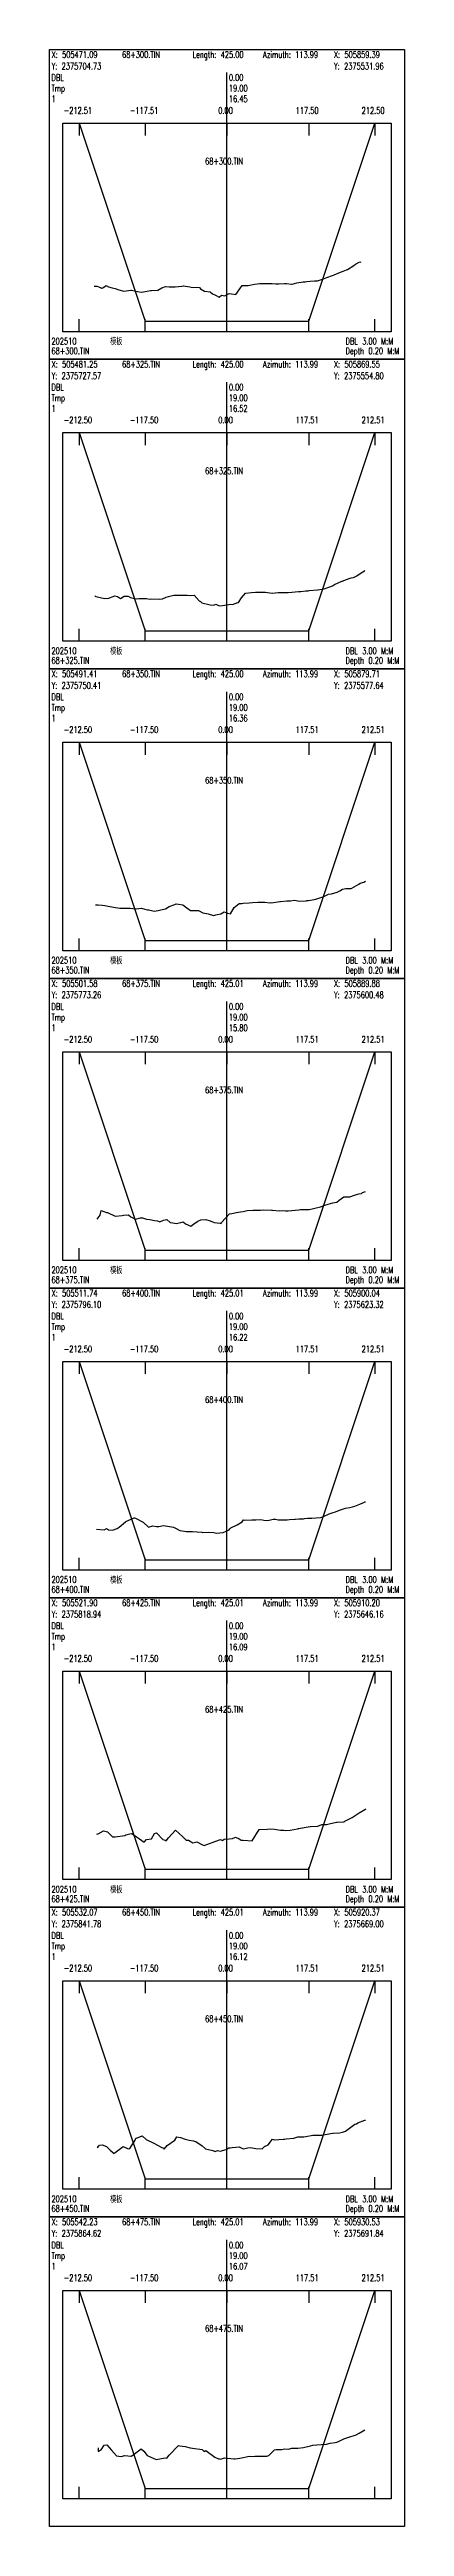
# Model space of a CAD drawing. Extents: x 1 to 171, y -4454 to 0.
# Drawn here: x 1 to 171, y -4454 to -3266 of the extents above; entities that cross this region are included whole.
import ezdxf

# ---------------------------------------------------------------- set-up
doc = ezdxf.new("R2010")
doc.units = 0
doc.header["$MEASUREMENT"] = 0
doc.layers.add('LABELS', color=7, linetype='Continuous')
doc.layers.add('XSECTION', color=7, linetype='Continuous')
doc.styles.get("Standard").update_dxf_attribs({"font": 'txt.shx'})

msp = doc.modelspace()

# ---------------------------------------------------------------- linework, layer by layer
at = {"layer": 'XSECTION', "color": 0, "linetype": 'Continuous'}
for points in [[(1, -3266.5), (171, -3266.5), (171, -3414.9), (1, -3414.9), (1, -3266.5)], [(86, -3401.8), (86, -3277.5)], [(86, -3401.8), (86, -3277.5)], [(7.3, -3301.8), (164.7, -3301.8), (164.7, -3401.8), (7.3, -3401.8), (7.3, -3301.8)], [(15.2, -3301.8), (15.2, -3307.7)], [(15.2, -3301.8), (46.8, -3396.8)], [(15.2, -3301.8), (46.8, -3396.8)], [(46.8, -3301.8), (46.8, -3307.7)], [(86, -3301.8), (86, -3307.7)], [(125.2, -3301.8), (125.2, -3307.7)], [(125.2, -3396.8), (156.8, -3301.8)], [(125.2, -3396.8), (156.8, -3301.8)], [(156.8, -3301.8), (156.8, -3307.7)], [(15.2, -3401.8), (15.2, -3395.8)], [(46.8, -3401.8), (46.8, -3395.8)], [(46.8, -3396.8), (86, -3396.8)], [(46.8, -3396.8), (46.8, -3396.8)], [(46.8, -3396.8), (86, -3396.8)], [(86, -3401.8), (86, -3395.8)], [(86, -3396.8), (125.2, -3396.8)], [(86, -3396.8), (125.2, -3396.8)], [(125.2, -3401.8), (125.2, -3395.8)], [(125.2, -3396.8), (125.2, -3396.8)], [(156.8, -3401.8), (156.8, -3395.8)], [(1, -3415), (171, -3415), (171, -3563.4), (1, -3563.4), (1, -3415)], [(86, -3550.2), (86, -3426)], [(86, -3550.2), (86, -3426)], [(7.3, -3450.2), (164.7, -3450.2), (164.7, -3550.2), (7.3, -3550.2), (7.3, -3450.2)], [(15.2, -3450.2), (15.2, -3456.2)], [(15.2, -3450.2), (46.8, -3545.2)], [(15.2, -3450.2), (46.8, -3545.2)], [(46.8, -3450.2), (46.8, -3456.2)], [(86, -3450.2), (86, -3456.2)], [(125.2, -3450.2), (125.2, -3456.2)], [(125.2, -3545.2), (156.8, -3450.2)], [(125.2, -3545.2), (156.8, -3450.2)], [(156.8, -3450.2), (156.8, -3456.2)], [(15.2, -3550.2), (15.2, -3544.3)], [(46.8, -3550.2), (46.8, -3544.3)], [(46.8, -3545.2), (86, -3545.2)], [(46.8, -3545.2), (46.8, -3545.2)], [(46.8, -3545.2), (86, -3545.2)], [(86, -3550.2), (86, -3544.3)], [(86, -3545.2), (125.2, -3545.2)], [(86, -3545.2), (125.2, -3545.2)], [(125.2, -3550.2), (125.2, -3544.3)], [(125.2, -3545.2), (125.2, -3545.2)], [(156.8, -3550.2), (156.8, -3544.3)], [(1, -3563.4), (171, -3563.4), (171, -3711.9), (1, -3711.9), (1, -3563.4)], [(86, -3698.7), (86, -3574.5)], [(86, -3698.7), (86, -3574.5)], [(7.3, -3598.7), (164.7, -3598.7), (164.7, -3698.7), (7.3, -3698.7), (7.3, -3598.7)], [(15.2, -3598.7), (15.2, -3604.7)], [(15.2, -3598.7), (46.8, -3693.7)], [(15.2, -3598.7), (46.8, -3693.7)], [(46.8, -3598.7), (46.8, -3604.7)], [(86, -3598.7), (86, -3604.7)], [(125.2, -3598.7), (125.2, -3604.7)], [(125.2, -3693.7), (156.8, -3598.7)], [(125.2, -3693.7), (156.8, -3598.7)], [(156.8, -3598.7), (156.8, -3604.7)], [(15.2, -3698.7), (15.2, -3692.8)], [(46.8, -3698.7), (46.8, -3692.8)], [(46.8, -3693.7), (86, -3693.7)], [(46.8, -3693.7), (46.8, -3693.7)], [(46.8, -3693.7), (86, -3693.7)], [(86, -3698.7), (86, -3692.8)], [(86, -3693.7), (125.2, -3693.7)], [(86, -3693.7), (125.2, -3693.7)], [(125.2, -3698.7), (125.2, -3692.8)], [(125.2, -3693.7), (125.2, -3693.7)], [(156.8, -3698.7), (156.8, -3692.8)], [(1, -3711.9), (171, -3711.9), (171, -3860.4), (1, -3860.4), (1, -3711.9)], [(86, -3847.2), (86, -3723)], [(86, -3847.2), (86, -3723)], [(7.3, -3747.2), (164.7, -3747.2), (164.7, -3847.2), (7.3, -3847.2), (7.3, -3747.2)], [(15.2, -3747.2), (15.2, -3753.1)], [(15.2, -3747.2), (46.8, -3842.2)], [(15.2, -3747.2), (46.8, -3842.2)], [(46.8, -3747.2), (46.8, -3753.1)], [(86, -3747.2), (86, -3753.1)], [(125.2, -3747.2), (125.2, -3753.1)], [(125.2, -3842.2), (156.8, -3747.2)], [(125.2, -3842.2), (156.8, -3747.2)], [(156.8, -3747.2), (156.8, -3753.1)], [(15.2, -3847.2), (15.2, -3841.3)], [(46.8, -3847.2), (46.8, -3841.3)], [(46.8, -3842.2), (86, -3842.2)], [(46.8, -3842.2), (46.8, -3842.2)], [(46.8, -3842.2), (86, -3842.2)], [(86, -3847.2), (86, -3841.3)], [(86, -3842.2), (125.2, -3842.2)], [(86, -3842.2), (125.2, -3842.2)], [(125.2, -3847.2), (125.2, -3841.3)], [(125.2, -3842.2), (125.2, -3842.2)], [(156.8, -3847.2), (156.8, -3841.3)], [(1, -3860.4), (171, -3860.4), (171, -4008.9), (1, -4008.9), (1, -3860.4)], [(86, -3995.7), (86, -3871.4)], [(86, -3995.7), (86, -3871.4)], [(7.3, -3895.7), (164.7, -3895.7), (164.7, -3995.7), (7.3, -3995.7), (7.3, -3895.7)], [(15.2, -3895.7), (15.2, -3901.6)], [(15.2, -3895.7), (46.8, -3990.7)], [(15.2, -3895.7), (46.8, -3990.7)], [(46.8, -3895.7), (46.8, -3901.6)], [(86, -3895.7), (86, -3901.6)], [(125.2, -3895.7), (125.2, -3901.6)], [(125.2, -3990.7), (156.8, -3895.7)], [(125.2, -3990.7), (156.8, -3895.7)], [(156.8, -3895.7), (156.8, -3901.6)], [(15.2, -3995.7), (15.2, -3989.7)], [(46.8, -3995.7), (46.8, -3989.7)], [(46.8, -3990.7), (86, -3990.7)], [(46.8, -3990.7), (46.8, -3990.7)], [(46.8, -3990.7), (86, -3990.7)], [(86, -3995.7), (86, -3989.7)], [(86, -3990.7), (125.2, -3990.7)], [(86, -3990.7), (125.2, -3990.7)], [(125.2, -3995.7), (125.2, -3989.7)], [(125.2, -3990.7), (125.2, -3990.7)], [(156.8, -3995.7), (156.8, -3989.7)], [(1, -4008.9), (171, -4008.9), (171, -4157.3), (1, -4157.3), (1, -4008.9)], [(86, -4144.1), (86, -4019.9)], [(86, -4144.1), (86, -4019.9)], [(7.3, -4044.2), (164.7, -4044.2), (164.7, -4144.1), (7.3, -4144.1), (7.3, -4044.2)], [(15.2, -4044.2), (15.2, -4050.1)], [(15.2, -4044.2), (46.8, -4139.1)], [(15.2, -4044.2), (46.8, -4139.1)], [(46.8, -4044.2), (46.8, -4050.1)], [(86, -4044.2), (86, -4050.1)], [(125.2, -4044.2), (125.2, -4050.1)], [(125.2, -4139.1), (156.8, -4044.2)], [(125.2, -4139.1), (156.8, -4044.2)], [(156.8, -4044.2), (156.8, -4050.1)], [(15.2, -4144.1), (15.2, -4138.2)], [(46.8, -4144.1), (46.8, -4138.2)], [(46.8, -4139.1), (86, -4139.1)], [(46.8, -4139.1), (46.8, -4139.1)], [(46.8, -4139.1), (86, -4139.1)], [(86, -4144.1), (86, -4138.2)], [(86, -4139.1), (125.2, -4139.1)], [(86, -4139.1), (125.2, -4139.1)], [(125.2, -4144.1), (125.2, -4138.2)], [(125.2, -4139.1), (125.2, -4139.1)], [(156.8, -4144.1), (156.8, -4138.2)], [(1, -4157.3), (171, -4157.3), (171, -4305.8), (1, -4305.8), (1, -4157.3)], [(86, -4292.6), (86, -4168.4)], [(86, -4292.6), (86, -4168.4)], [(7.3, -4192.6), (164.7, -4192.6), (164.7, -4292.6), (7.3, -4292.6), (7.3, -4192.6)], [(15.2, -4192.6), (15.2, -4198.6)], [(15.2, -4192.6), (46.8, -4287.6)], [(15.2, -4192.6), (46.8, -4287.6)], [(46.8, -4192.6), (46.8, -4198.6)], [(86, -4192.6), (86, -4198.6)], [(125.2, -4192.6), (125.2, -4198.6)], [(125.2, -4287.6), (156.8, -4192.6)], [(125.2, -4287.6), (156.8, -4192.6)], [(156.8, -4192.6), (156.8, -4198.6)], [(15.2, -4292.6), (15.2, -4286.7)], [(46.8, -4292.6), (46.8, -4286.7)], [(46.8, -4287.6), (86, -4287.6)], [(46.8, -4287.6), (46.8, -4287.6)], [(46.8, -4287.6), (86, -4287.6)], [(86, -4292.6), (86, -4286.7)], [(86, -4287.6), (125.2, -4287.6)], [(86, -4287.6), (125.2, -4287.6)], [(125.2, -4292.6), (125.2, -4286.7)], [(125.2, -4287.6), (125.2, -4287.6)], [(156.8, -4292.6), (156.8, -4286.7)], [(1, -4305.8), (171, -4305.8), (171, -4454.3), (1, -4454.3), (1, -4305.8)], [(86, -4441.1), (86, -4316.9)], [(86, -4441.1), (86, -4316.9)], [(7.3, -4341.1), (164.7, -4341.1), (164.7, -4441.1), (7.3, -4441.1), (7.3, -4341.1)], [(15.2, -4341.1), (15.2, -4347)], [(15.2, -4341.1), (46.8, -4436.1)], [(15.2, -4341.1), (46.8, -4436.1)], [(46.8, -4341.1), (46.8, -4347)], [(86, -4341.1), (86, -4347)], [(125.2, -4341.1), (125.2, -4347)], [(125.2, -4436.1), (156.8, -4341.1)], [(125.2, -4436.1), (156.8, -4341.1)], [(156.8, -4341.1), (156.8, -4347)], [(15.2, -4441.1), (15.2, -4435.2)], [(46.8, -4441.1), (46.8, -4435.2)], [(46.8, -4436.1), (86, -4436.1)], [(46.8, -4436.1), (46.8, -4436.1)], [(46.8, -4436.1), (86, -4436.1)], [(86, -4441.1), (86, -4435.2)], [(86, -4436.1), (125.2, -4436.1)], [(86, -4436.1), (125.2, -4436.1)], [(125.2, -4441.1), (125.2, -4435.2)], [(125.2, -4436.1), (125.2, -4436.1)], [(156.8, -4441.1), (156.8, -4435.2)]]:
    msp.add_lwpolyline(points, dxfattribs=at)
at = {"layer": 'XSECTION', "color": 1, "linetype": 'Continuous'}
for points in [[(22.4, -3379.9), (23.6, -3380), (25.4, -3380.6), (25.9, -3380.9), (26.5, -3380.7), (28.1, -3379.6), (29.2, -3380.2), (31, -3380.7), (32.5, -3381), (34.2, -3381.7), (36.5, -3382.4), (39.9, -3381.9), (40.3, -3381.8), (43.1, -3382.5), (44.8, -3382.9), (46, -3382.7), (49.3, -3382.1), (49.9, -3382.1), (52.9, -3381.9), (54.7, -3380.8), (56.6, -3380.1), (58.3, -3380.2), (60.7, -3380.2), (61.2, -3380.2), (64.4, -3379.9), (65, -3379.8), (65, -3379.8), (65.1, -3379.8), (68.2, -3380.2), (68.9, -3380.4), (72.8, -3380.6), (73.3, -3381.2), (75.3, -3382.3), (77.9, -3382.7), (79.1, -3383.7), (80.5, -3384.2), (82.2, -3385.2), (83.3, -3384.3), (84.9, -3384.6), (87, -3383.4), (88.1, -3383.6), (90.2, -3384), (92.1, -3381.2), (93.3, -3379.6), (94.4, -3379.7), (96.2, -3379.6), (99.2, -3379), (101.7, -3378.7), (102.6, -3378.7), (104, -3378.7), (105.8, -3378.6), (107.6, -3378.6), (109.4, -3378.8), (110.8, -3378.8), (113.6, -3378.7), (114.5, -3378.6), (116.9, -3379), (117.1, -3379), (117.3, -3379), (119.4, -3378.4), (122.5, -3377.9), (123.1, -3377.8), (123.5, -3377.8), (124.3, -3377.7), (125.8, -3377.6), (127.9, -3377.4), (129, -3377.4), (129.3, -3377.4), (129.9, -3377.2), (132.3, -3376.4), (133.9, -3375.8), (136.6, -3374.8), (137.4, -3374.5), (140.4, -3373.2), (141.7, -3372.8), (143.3, -3372.1), (143.6, -3372), (143.8, -3371.9), (146.7, -3370), (147.6, -3369.4), (149.6, -3368.3), (150.1, -3368.4)], [(22.6, -3528.3), (22.8, -3528.6), (23.2, -3528.7), (27.3, -3529.8), (28, -3529.5), (28.9, -3529.7), (32.3, -3528.4), (33.6, -3528.8), (35, -3529.7), (36.7, -3528.6), (38.7, -3528.6), (39.7, -3529.2), (41.1, -3529.6), (42.7, -3529.9), (43.7, -3529.7), (47.5, -3529.8), (48.8, -3530.1), (49.8, -3529.9), (53.9, -3530.1), (55.1, -3529.9), (56.8, -3529.1), (57.9, -3528.7), (60.5, -3528.1), (62.7, -3528.1), (64, -3528.1), (65.5, -3528.2), (66.9, -3528.2), (68.7, -3528.3), (70.2, -3528.1), (72.6, -3530.9), (73.3, -3531.2), (74, -3531.8), (77.9, -3532.7), (79.7, -3533), (80.7, -3532.4), (82.2, -3533.2), (83.9, -3533.1), (87.8, -3532.5), (88.7, -3532.6), (91.2, -3531.6), (91.5, -3531.6), (93, -3529.4), (94.8, -3527.2), (95.1, -3527.2), (97.7, -3526.8), (99.7, -3526.7), (100.4, -3526.7), (102.6, -3526.7), (104.5, -3526.7), (105.4, -3526.9), (107.7, -3527.1), (110.5, -3526.8), (113.7, -3526.8), (115.3, -3526.8), (117.1, -3526.7), (118.6, -3526.5), (120.2, -3526.3), (121.4, -3526.3), (123.8, -3526.1), (124.9, -3526.1), (125.4, -3525.9), (129.3, -3525.6), (129.4, -3525.6), (129.5, -3525.6), (132.5, -3525.1), (135.3, -3524.1), (136.6, -3523.6), (137.5, -3523.1), (141, -3521.5), (141.3, -3521.4), (142, -3521.1), (144.6, -3520.2), (145.5, -3519.9), (146.6, -3519.6), (148.2, -3518.8), (150.3, -3517.5), (151.8, -3516.4), (152.1, -3516.2)], [(23.1, -3676.8), (23.2, -3676.6), (24.2, -3676.7), (26.2, -3676.8), (27.5, -3676.9), (29, -3677.2), (31.6, -3677.7), (34.6, -3678.2), (35.6, -3678.2), (36.2, -3678.2), (38.4, -3678.2), (39.6, -3678.2), (42.1, -3678.6), (42.3, -3678.6), (42.4, -3678.6), (42.5, -3678.6), (45.1, -3678.3), (46.6, -3678.7), (47.9, -3679), (48.5, -3679.1), (51.1, -3679.7), (53.1, -3679.4), (55, -3678.9), (56.5, -3678.6), (58.3, -3677.5), (61, -3676.5), (61.6, -3676.2), (62.7, -3676.3), (64.8, -3676.7), (66.8, -3678.1), (68.5, -3679.4), (69.9, -3679.4), (72.4, -3679.4), (74.4, -3680.4), (76.9, -3681), (79.5, -3681.8), (79.7, -3681.7), (80.7, -3681.5), (83, -3680.9), (84.6, -3680), (86.3, -3680.6), (87.7, -3680.9), (89.4, -3677.9), (91.8, -3676), (93.1, -3676), (93.7, -3675.8), (96.6, -3675.6), (98.2, -3675.5), (100.7, -3675.3), (103.1, -3675.3), (104, -3675.3), (104.1, -3675.3), (106.5, -3675.6), (106.9, -3675.5), (107.4, -3675.6), (111.3, -3675), (111.6, -3675), (114.7, -3674.7), (116.5, -3674.7), (118.2, -3674.4), (120.9, -3674.9), (123.9, -3674.7), (124.3, -3674.6), (125, -3674.5), (127.7, -3674), (128.5, -3673.9), (131.4, -3673), (131.8, -3672.9), (134.6, -3671.5), (136, -3671.3), (138.8, -3670.6), (140.1, -3669.9), (141.4, -3669.2), (142.9, -3668.8), (145.4, -3668.8), (145.5, -3668.8), (145.8, -3668.6), (149.1, -3666.7), (149.8, -3666.3), (151.6, -3665.8), (152.3, -3665.3)], [(23.8, -3827.4), (25.2, -3825.4), (25.7, -3823.2), (28.3, -3824.1), (28.5, -3824.1), (28.7, -3824.1), (32.4, -3825.9), (35.7, -3825.6), (36.4, -3825.5), (38.8, -3825.3), (39.9, -3826.3), (42.1, -3827.3), (44.5, -3826.8), (45.5, -3826.7), (47.5, -3827.3), (49, -3827.5), (51.3, -3828), (52.7, -3828.1), (53.8, -3828.6), (55.6, -3827.9), (57.2, -3827.6), (58.8, -3828.9), (60, -3829.2), (61.7, -3829.4), (63.9, -3828.9), (65, -3828.7), (66.1, -3829.6), (68.6, -3830.7), (70, -3829.7), (72, -3828.3), (73.4, -3827.7), (75.9, -3827.5), (78, -3828.2), (79.8, -3828.9), (82.7, -3829.3), (83.2, -3829.5), (83.4, -3829), (87.2, -3824.8), (88.3, -3824.7), (90.5, -3824.1), (92.5, -3823.8), (93.8, -3823.7), (95.6, -3823.2), (98.4, -3823.1), (100.1, -3823.1), (102, -3823.1), (103.4, -3822.9), (107.4, -3823), (107.6, -3823), (107.8, -3823), (111.1, -3823.3), (112.6, -3823.2), (114.1, -3823.3), (115.3, -3823.3), (120.4, -3822.9), (121, -3822.7), (121.7, -3822.8), (124.2, -3822.7), (125.3, -3822.7), (127.5, -3822.2), (128.1, -3822.1), (130.8, -3821.4), (132.9, -3820.7), (134.4, -3820.2), (136.7, -3819.6), (138.7, -3819.2), (139.8, -3818.3), (142, -3816.7), (143.6, -3816.7), (144.8, -3816.7), (147.1, -3815.8), (148.1, -3815.5), (149.2, -3815.2), (150.4, -3815), (151, -3814.6), (152.4, -3814.1)], [(23.4, -3976), (27.2, -3976.4), (28.3, -3975.7), (29.2, -3976.3), (31.2, -3976.5), (33.4, -3975.7), (34.3, -3975), (37.3, -3972.5), (37.6, -3972.3), (37.6, -3972.3), (41.5, -3970.6), (41.7, -3970.6), (42.2, -3970.8), (45.8, -3972.6), (48.4, -3975.1), (50.4, -3974.5), (52.3, -3974.7), (53.4, -3974.7), (55.6, -3974.2), (56.6, -3974.4), (60.3, -3975.1), (61.4, -3975.5), (63.4, -3976.7), (65.7, -3977), (66.4, -3977.2), (67, -3977.2), (69.4, -3977.1), (74, -3977.5), (74.3, -3977.6), (74.5, -3977.6), (77.3, -3977.5), (79.7, -3977.7), (81, -3978), (84.2, -3977.7), (87, -3976.3), (87.4, -3975.8), (87.9, -3975.4), (90.9, -3974), (93.2, -3972.5), (93.9, -3971.5), (94.6, -3971.7), (97.9, -3971.6), (99.5, -3971.6), (99.8, -3971.6), (102.2, -3971.4), (103.6, -3971.7), (105.5, -3971.9), (108.2, -3971.2), (109.3, -3971.3), (110.5, -3971.6), (112, -3971.6), (114.9, -3971.5), (115.9, -3971.4), (118.5, -3971.3), (118.9, -3971.3), (120.4, -3971.1), (122.7, -3971), (123.1, -3970.9), (124.5, -3970.8), (125.9, -3970.8), (126.6, -3970.7), (130.8, -3970.5), (131.4, -3970.2), (132.2, -3970), (135, -3968.7), (136.8, -3968.1), (138, -3967.7), (139.9, -3967), (142.7, -3966), (144.8, -3965.6), (146.1, -3965.4), (147.2, -3965), (149.6, -3964.1), (151.9, -3963.1), (152.1, -3962.9), (152.3, -3962.9)], [(23.8, -4122.5), (23.9, -4122), (24.3, -4122.2), (26.8, -4120.7), (28.8, -4121.2), (31.2, -4123.5), (31.6, -4123.6), (32.5, -4123.5), (37, -4122.9), (37.5, -4122.6), (39.4, -4122.1), (40.4, -4122), (42.7, -4123.6), (44.1, -4124.6), (46.3, -4126.1), (47.4, -4124.8), (49.8, -4124.5), (51.3, -4122), (52.3, -4121.6), (55.2, -4124.8), (56.4, -4125.2), (56.9, -4125.5), (58, -4124.1), (61.4, -4120.3), (64.9, -4123.6), (66.5, -4125.2), (67.6, -4125.2), (69.7, -4126.4), (71.5, -4125.9), (74.3, -4127.4), (75, -4127.7), (75.4, -4127.5), (76.3, -4127.3), (80.7, -4125.6), (82.9, -4124.9), (83.8, -4125.3), (84.7, -4124.7), (87.1, -4124.5), (88.7, -4124.3), (90.1, -4123.8), (91.9, -4124.5), (92.8, -4125.1), (93.8, -4125.1), (98.1, -4125.5), (101.4, -4120.1), (101.5, -4120.1), (101.5, -4120.1), (105.2, -4119.9), (106.9, -4119.7), (108.7, -4119.9), (111.6, -4120.3), (113.3, -4120.3), (114.2, -4120.5), (116.2, -4120.3), (119.7, -4119.7), (120.2, -4119.5), (120.4, -4119.5), (122.9, -4119.1), (125.8, -4118.6), (126, -4118.6), (129.6, -4118.4), (131.4, -4117.6), (133.7, -4117.6), (135, -4117.4), (138.4, -4116.6), (138.8, -4116.5), (141.8, -4116.3), (142.2, -4116.3), (142.5, -4116.1), (145.7, -4114.5), (145.9, -4114.3), (149.4, -4112), (152.1, -4110.4), (152.6, -4110.1)], [(23.9, -4272), (24, -4272.7), (24.9, -4271.4), (26.2, -4271.3), (28.3, -4272.1), (30, -4273.8), (32, -4275.4), (32.5, -4274.9), (36.3, -4272.1), (38.6, -4273.2), (39.5, -4273.1), (42, -4269), (42.4, -4268.1), (42.6, -4268), (45.4, -4267), (47.3, -4268.7), (51, -4270.4), (54.5, -4272.4), (55.5, -4272.9), (55.9, -4273.4), (57.4, -4271.6), (61, -4269), (62, -4267.4), (63.7, -4267.8), (66, -4268.5), (67.9, -4269), (70, -4269.4), (70.5, -4269.5), (71, -4269.6), (74.1, -4271.8), (75.7, -4273.2), (79.2, -4274), (80.4, -4274.5), (81.5, -4274), (82.7, -4274.3), (85.6, -4273.5), (86.9, -4272.7), (87.5, -4272.7), (88.4, -4272.6), (90.3, -4272.4), (91.9, -4272.3), (93.8, -4273.2), (96, -4272.7), (97.2, -4272.6), (99.8, -4273.1), (102.8, -4273.2), (104, -4272), (105.7, -4271.2), (107.8, -4268.6), (108.7, -4268.8), (112.9, -4268.6), (113.6, -4268.6), (114.3, -4268.4), (118.1, -4268), (119.9, -4267.5), (122.4, -4267.5), (122.8, -4267.5), (123.7, -4267.3), (127.1, -4266.6), (128.4, -4266.6), (129.3, -4266.6), (131.5, -4266.6), (132.1, -4266.4), (136.7, -4265.7), (136.8, -4265.7), (136.9, -4265.6), (139.9, -4265.5), (141.3, -4265.2), (142.7, -4264.7), (147.3, -4261.4), (148, -4261.2), (148.7, -4260.8), (152, -4259.4), (152.3, -4259.4)], [(24.2, -4416.5), (24.3, -4418.3), (25.7, -4417.5), (27.2, -4415.3), (28.4, -4415.2), (30.6, -4417.7), (33.1, -4420.4), (35.3, -4420.8), (37.1, -4420.2), (40, -4420.6), (40.2, -4420.5), (40.4, -4420.4), (44.8, -4417), (46.1, -4418.2), (47.8, -4420.2), (52, -4422.2), (52, -4422.2), (52, -4422.2), (52, -4422.2), (56.3, -4421.4), (57.1, -4421.5), (58.3, -4420.1), (62.8, -4415.4), (63.4, -4415.6), (65.9, -4416), (68.4, -4416.5), (69.5, -4416.7), (74.1, -4417.3), (75, -4418.3), (75.8, -4417.9), (80.1, -4421.1), (81.9, -4421.8), (82.4, -4421.8), (82.9, -4422), (84.8, -4421.3), (89.3, -4421.8), (89.6, -4421.8), (89.9, -4421.9), (92.2, -4421.5), (96.8, -4420.6), (97.7, -4420.7), (99.3, -4420.5), (100.7, -4420.5), (105.1, -4420.5), (106, -4420.2), (108.2, -4418.2), (108.8, -4417.5), (109.5, -4417.3), (112.3, -4417.3), (113.5, -4417.1), (115.5, -4417.2), (117.1, -4416.8), (119.9, -4416.7), (122.6, -4416.4), (126, -4415.6), (127.2, -4415.3), (129.1, -4415.1), (131.1, -4414.9), (133.6, -4414.8), (135.5, -4414.4), (137.8, -4414), (138.6, -4413.8), (139.8, -4413.3), (141.9, -4412.3), (145.4, -4411.1), (146.5, -4410.8), (147.9, -4410.3), (149.3, -4409.6), (151.2, -4408.5), (152, -4408)]]:
    msp.add_lwpolyline(points, dxfattribs=at)

# ---------------------------------------------------------------- texts
at = {"layer": 'LABELS', "color": 0, "width": 0.666667}
for s, height, p in [('Y: 2375704.73', 3.148, (1.9, -3276)), ('X: 505471.09', 3.148, (1.9, -3270.5)), ('68+300.TIN', 3.15, (35.7, -3270.5)), ('Length: 425.00', 3.148, (69.5, -3270.5)), ('Azimuth: 113.99', 3.148, (103.3, -3270.5)), ('Y: 2375531.96', 3.148, (137.2, -3276)), ('X: 505859.39', 3.148, (137.2, -3270.5)), ('Tmp', 3.15, (1.9, -3286.6)), ('DBL', 3.15, (1.9, -3281.5)), ('0.00', 3.15, (86.9, -3281.5)), ('0.00', 3.15, (86.9, -3281.5)), ('19.00', 3.15, (86.9, -3286.6)), ('19.00', 3.15, (86.9, -3286.6)), ('-212.51', 3.15, (7.8, -3297.3)), ('-117.51', 3.15, (39.5, -3297.3)), ('0.00', 3.15, (81.8, -3297.3)), ('117.50', 3.15, (118.9, -3297.3)), ('212.50', 3.15, (150.5, -3297.3)), ('68+300.TIN', 3.15, (75.5, -3321.6)), ('模板', 3.15, (30, -3407.9)), ('DBL 3.00 M:M', 3.148, (142.8, -3407.9)), ('X: 505481.25', 3.148, (1.9, -3419)), ('68+300.TIN', 3.15, (1.9, -3412.6)), ('68+325.TIN', 3.15, (35.7, -3419)), ('Length: 425.00', 3.148, (69.5, -3419)), ('Azimuth: 113.99', 3.148, (103.3, -3419)), ('X: 505869.55', 3.148, (137.2, -3419)), ('Depth 0.20 M:M', 3.148, (142.8, -3412.6)), ('Y: 2375727.57', 3.148, (1.9, -3424.5)), ('Tmp', 3.15, (1.9, -3435.1)), ('DBL', 3.15, (1.9, -3430)), ('0.00', 3.15, (86.9, -3430)), ('0.00', 3.15, (86.9, -3430)), ('19.00', 3.15, (86.9, -3435.1)), ('19.00', 3.15, (86.9, -3435.1)), ('Y: 2375554.80', 3.148, (137.2, -3424.5)), ('-212.50', 3.15, (7.8, -3445.7)), ('-117.50', 3.15, (39.5, -3445.7)), ('0.00', 3.15, (81.8, -3445.7)), ('117.51', 3.15, (118.9, -3445.7)), ('212.51', 3.15, (150.5, -3445.7)), ('68+325.TIN', 3.15, (75.5, -3470.1)), ('68+325.TIN', 3.15, (1.9, -3561)), ('模板', 3.15, (30, -3556.4)), ('DBL 3.00 M:M', 3.148, (142.8, -3556.4)), ('Depth 0.20 M:M', 3.148, (142.8, -3561)), ('Y: 2375750.41', 3.148, (1.9, -3573)), ('X: 505491.41', 3.148, (1.9, -3567.4)), ('68+350.TIN', 3.15, (35.7, -3567.4)), ('Length: 425.00', 3.148, (69.5, -3567.4)), ('Azimuth: 113.99', 3.148, (103.3, -3567.4)), ('Y: 2375577.64', 3.148, (137.2, -3573)), ('X: 505879.71', 3.148, (137.2, -3567.4)), ('Tmp', 3.15, (1.9, -3583.6)), ('DBL', 3.15, (1.9, -3578.5)), ('0.00', 3.15, (86.9, -3578.5)), ('0.00', 3.15, (86.9, -3578.5)), ('19.00', 3.15, (86.9, -3583.6)), ('19.00', 3.15, (86.9, -3583.6)), ('-212.50', 3.15, (7.8, -3594.2)), ('-117.50', 3.15, (39.5, -3594.2)), ('0.00', 3.15, (81.8, -3594.2)), ('117.51', 3.15, (118.9, -3594.2)), ('212.51', 3.15, (150.5, -3594.2)), ('68+350.TIN', 3.15, (75.5, -3618.5)), ('模板', 3.15, (30, -3704.8)), ('DBL 3.00 M:M', 3.148, (142.8, -3704.8)), ('X: 505501.58', 3.148, (1.9, -3715.9)), ('68+350.TIN', 3.15, (1.9, -3709.5)), ('68+375.TIN', 3.15, (35.7, -3715.9)), ('Length: 425.01', 3.148, (69.5, -3715.9)), ('Azimuth: 113.99', 3.148, (103.3, -3715.9)), ('X: 505889.88', 3.148, (137.2, -3715.9)), ('Depth 0.20 M:M', 3.148, (142.8, -3709.5)), ('Y: 2375773.26', 3.148, (1.9, -3721.4)), ('Tmp', 3.15, (1.9, -3732.1)), ('DBL', 3.15, (1.9, -3727)), ('0.00', 3.15, (86.9, -3727)), ('0.00', 3.15, (86.9, -3727)), ('19.00', 3.15, (86.9, -3732.1)), ('19.00', 3.15, (86.9, -3732.1)), ('Y: 2375600.48', 3.148, (137.2, -3721.4)), ('-212.50', 3.15, (7.8, -3742.7)), ('-117.50', 3.15, (39.5, -3742.7)), ('0.00', 3.15, (81.8, -3742.7)), ('117.51', 3.15, (118.9, -3742.7)), ('212.51', 3.15, (150.5, -3742.7)), ('68+375.TIN', 3.15, (75.5, -3767)), ('68+375.TIN', 3.15, (1.9, -3858)), ('模板', 3.15, (30, -3853.3)), ('DBL 3.00 M:M', 3.148, (142.8, -3853.3)), ('Depth 0.20 M:M', 3.148, (142.8, -3858)), ('Y: 2375796.10', 3.148, (1.9, -3869.9)), ('X: 505511.74', 3.148, (1.9, -3864.4)), ('68+400.TIN', 3.15, (35.7, -3864.4)), ('Length: 425.01', 3.148, (69.5, -3864.4)), ('Azimuth: 113.99', 3.148, (103.3, -3864.4)), ('Y: 2375623.32', 3.148, (137.2, -3869.9)), ('X: 505900.04', 3.148, (137.2, -3864.4)), ('Tmp', 3.15, (1.9, -3880.5)), ('DBL', 3.15, (1.9, -3875.4)), ('0.00', 3.15, (86.9, -3875.4)), ('0.00', 3.15, (86.9, -3875.4)), ('19.00', 3.15, (86.9, -3880.5)), ('19.00', 3.15, (86.9, -3880.5)), ('-212.50', 3.15, (7.8, -3891.2)), ('-117.50', 3.15, (39.5, -3891.2)), ('0.00', 3.15, (81.8, -3891.2)), ('117.51', 3.15, (118.9, -3891.2)), ('212.51', 3.15, (150.5, -3891.2)), ('68+400.TIN', 3.15, (75.5, -3915.5)), ('模板', 3.15, (30, -4001.8)), ('DBL 3.00 M:M', 3.148, (142.8, -4001.8)), ('X: 505521.90', 3.148, (1.9, -4012.9)), ('68+400.TIN', 3.15, (1.9, -4006.5)), ('68+425.TIN', 3.15, (35.7, -4012.9)), ('Length: 425.01', 3.148, (69.5, -4012.9)), ('Azimuth: 113.99', 3.148, (103.3, -4012.9)), ('X: 505910.20', 3.148, (137.2, -4012.9)), ('Depth 0.20 M:M', 3.148, (142.8, -4006.5)), ('Y: 2375818.94', 3.148, (1.9, -4018.4)), ('Tmp', 3.15, (1.9, -4029)), ('DBL', 3.15, (1.9, -4023.9)), ('0.00', 3.15, (86.9, -4023.9)), ('0.00', 3.15, (86.9, -4023.9)), ('19.00', 3.15, (86.9, -4029)), ('19.00', 3.15, (86.9, -4029)), ('Y: 2375646.16', 3.148, (137.2, -4018.4)), ('-212.50', 3.15, (7.8, -4039.6)), ('-117.50', 3.15, (39.5, -4039.6)), ('0.00', 3.15, (81.8, -4039.6)), ('117.51', 3.15, (118.9, -4039.6)), ('212.51', 3.15, (150.5, -4039.6)), ('68+425.TIN', 3.15, (75.5, -4064)), ('68+425.TIN', 3.15, (1.9, -4154.9)), ('模板', 3.15, (30, -4150.3)), ('DBL 3.00 M:M', 3.148, (142.8, -4150.3)), ('Depth 0.20 M:M', 3.148, (142.8, -4154.9)), ('Y: 2375841.78', 3.148, (1.9, -4166.9)), ('X: 505532.07', 3.148, (1.9, -4161.3)), ('68+450.TIN', 3.15, (35.7, -4161.3)), ('Length: 425.01', 3.148, (69.5, -4161.3)), ('Azimuth: 113.99', 3.148, (103.3, -4161.3)), ('Y: 2375669.00', 3.148, (137.2, -4166.9)), ('X: 505920.37', 3.148, (137.2, -4161.3)), ('Tmp', 3.15, (1.9, -4177.5)), ('DBL', 3.15, (1.9, -4172.4)), ('0.00', 3.15, (86.9, -4172.4)), ('0.00', 3.15, (86.9, -4172.4)), ('19.00', 3.15, (86.9, -4177.5)), ('19.00', 3.15, (86.9, -4177.5)), ('-212.50', 3.15, (7.8, -4188.1)), ('-117.50', 3.15, (39.5, -4188.1)), ('0.00', 3.15, (81.8, -4188.1)), ('117.51', 3.15, (118.9, -4188.1)), ('212.51', 3.15, (150.5, -4188.1)), ('68+450.TIN', 3.15, (75.5, -4212.4)), ('模板', 3.15, (30, -4298.8)), ('DBL 3.00 M:M', 3.148, (142.8, -4298.8)), ('X: 505542.23', 3.148, (1.9, -4309.8)), ('68+450.TIN', 3.15, (1.9, -4303.4)), ('68+475.TIN', 3.15, (35.7, -4309.8)), ('Length: 425.01', 3.148, (69.5, -4309.8)), ('Azimuth: 113.99', 3.148, (103.3, -4309.8)), ('X: 505930.53', 3.148, (137.2, -4309.8)), ('Depth 0.20 M:M', 3.148, (142.8, -4303.4)), ('Y: 2375864.62', 3.148, (1.9, -4315.3)), ('Tmp', 3.15, (1.9, -4326)), ('DBL', 3.15, (1.9, -4320.9)), ('0.00', 3.15, (86.9, -4320.9)), ('0.00', 3.15, (86.9, -4320.9)), ('19.00', 3.15, (86.9, -4326)), ('19.00', 3.15, (86.9, -4326)), ('Y: 2375691.84', 3.148, (137.2, -4315.3)), ('-212.50', 3.15, (7.8, -4336.6)), ('-117.50', 3.15, (39.5, -4336.6)), ('0.00', 3.15, (81.8, -4336.6)), ('117.51', 3.15, (118.9, -4336.6)), ('212.51', 3.15, (150.5, -4336.6)), ('68+475.TIN', 3.15, (75.5, -4360.9))]:
    msp.add_text(s, height=height, dxfattribs=at).set_placement(p)
at = {"layer": 'LABELS', "color": 1, "width": 0.666667}
for s, p in [('1', (1.9, -3291.7)), ('16.45', (86.9, -3291.7)), ('16.45', (86.9, -3291.7)), ('202510', (1.9, -3407.9)), ('1', (1.9, -3440.2)), ('16.52', (86.9, -3440.2)), ('16.52', (86.9, -3440.2)), ('202510', (1.9, -3556.4)), ('1', (1.9, -3588.7)), ('16.36', (86.9, -3588.7)), ('16.36', (86.9, -3588.7)), ('202510', (1.9, -3704.8)), ('1', (1.9, -3737.2)), ('15.80', (86.9, -3737.2)), ('15.80', (86.9, -3737.2)), ('202510', (1.9, -3853.3)), ('1', (1.9, -3885.6)), ('16.22', (86.9, -3885.6)), ('16.22', (86.9, -3885.6)), ('202510', (1.9, -4001.8)), ('1', (1.9, -4034.1)), ('16.09', (86.9, -4034.1)), ('16.09', (86.9, -4034.1)), ('202510', (1.9, -4150.3)), ('1', (1.9, -4182.6)), ('16.12', (86.9, -4182.6)), ('16.12', (86.9, -4182.6)), ('202510', (1.9, -4298.8)), ('1', (1.9, -4331.1)), ('16.07', (86.9, -4331.1)), ('16.07', (86.9, -4331.1))]:
    msp.add_text(s, height=3.15, dxfattribs=at).set_placement(p)

doc.saveas('drawing.dxf')
